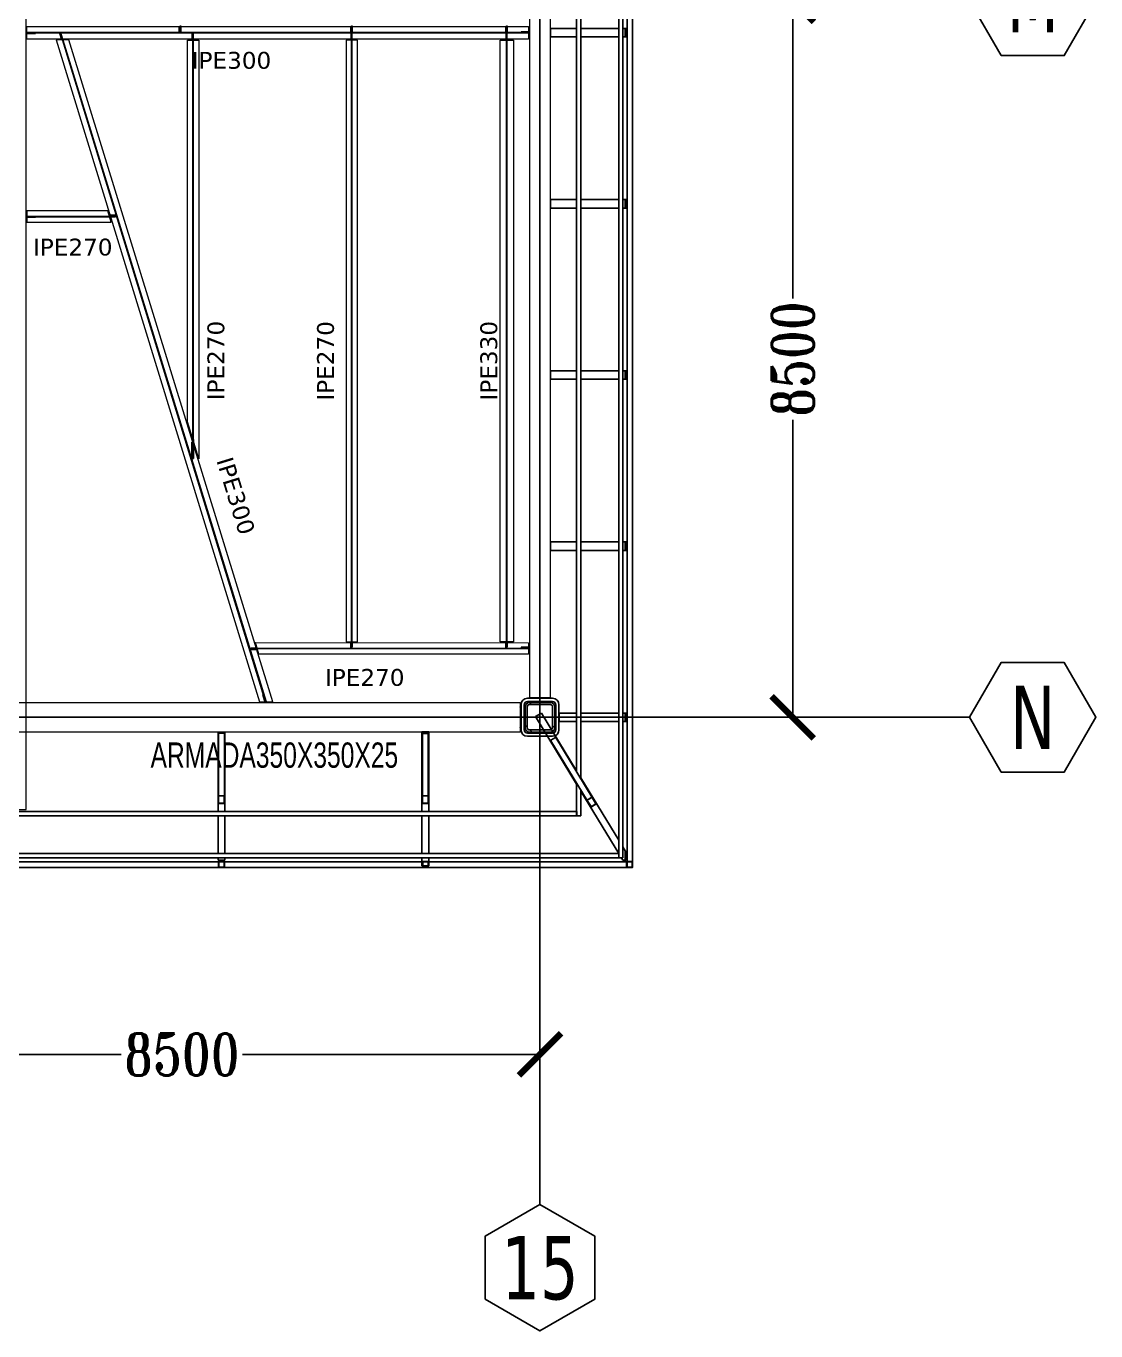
# Model space of a CAD drawing. Header units: millimetres. Extents: x -1682 to 79514, y -21906 to 33736.
# Drawn here: x 66817 to 79514, y -7280 to 8200 of the extents above; entities that cross this region are included whole.
import ezdxf
from ezdxf.enums import TextEntityAlignment as Align

# ---------------------------------------------------------------- set-up
doc = ezdxf.new("R2010")
doc.units = ezdxf.units.MM
doc.header["$LTSCALE"] = 0.9
for name, color, linetype, lineweight in [('0-3', 250, 'Continuous', 5), ('A_ALMA', 8, 'Continuous', 5), ('E_COLUMNAS-1', 254, 'Continuous', 25), ('E_COLUMNAS-2', 1, 'Continuous', 9), ('E_COLUMNAS-3', 1, 'Continuous', 35), ('E_COLUMNAS-4', 1, 'Continuous', 25), ('E_TEXTO', 3, 'Continuous', 9), ('E_VIGAS', 8, 'Continuous', 9), ('E_VIGAS-1', 5, 'Continuous', 25), ('E_VIGAS-2', 10, 'Continuous', 25), ('E_VIGAS-3', 5, 'Continuous', 25), ('HCB-VIGAS', 4, 'Continuous', 15), ('S-COLS-HDLN-1', 52, 'Continuous', 9), ('VIGAS_HCB', 4, 'Continuous', 15)]:
    doc.layers.add(name, color=color, linetype=linetype, lineweight=lineweight)
for name, color, linetype in [('COTAS', 8, 'Continuous'), ('HCB-EJES', 1, 'Continuous'), ('HCB-ROTULOS', 2, 'Continuous')]:
    doc.layers.add(name, color=color, linetype=linetype)
doc.styles.add('Arial Narrow', font='', dxfattribs={"width": 0.85, "height": 0.3})
doc.styles.add('ROMANT', font='romant.shx', dxfattribs={"width": 0.8})
doc.styles.add('VERDANA', font='verdana.ttf')
doc.styles.get('Arial Narrow').set_extended_font_data('Arial Narrow')
doc.dimstyles.new('1.125', dxfattribs={"dimscale": 0, "dimtxt": 500, "dimasz": 500, "dimexe": 4, "dimexo": 4, "dimgap": 15, "dimtad": 0, "dimdec": 0, "dimzin": 4, "dimdsep": 46, "dimtxsty": 'ROMANT', "dimblk": 'ARCHTICK', "dimcen": -10, "dimclrd": 256, "dimclrt": 3, "dimadec": 0, "dimazin": 0, "dimtfac": 1, "dimtdec": 0, "dimtix": 1, "dimtmove": 0, "dimatfit": 0, "dimldrblk": 'OBLIQUE', "dimfxl": 0.05, "dimtolj": 1, "dimtzin": 0, "dimarcsym": 0})

# ---------------------------------------------------------------- blocks, each defined once
blk = doc.blocks.new('EST_SFM_VIGA-METALICA-SECCION-C - EST_SFM_VIGA-METALICA-UPN100-1529792-PLANTA DE PISO 12 N_E_ _48_55m')
at = {"layer": 'E_VIGAS-2'}
for p, q in [((13.831, 0.032), (-13.129, 0.032)), ((14.268, 0.032), (13.965, 0.032)), ((14.269, 0.032), (14.269, -0.018)), ((-13.047, -0.018), (13.749, -0.018)), ((13.882, -0.018), (14.269, -0.018))]:
    blk.add_line(p, q, dxfattribs=at)
blk = doc.blocks.new('EST_SFM_VIGA-METALICA-SECCION-C - EST_SFM_VIGA-METALICA-UPN100-1530878-PLANTA DE PISO 12 N_E_ _48_55m')
at = {"layer": 'E_VIGAS-2'}
for p, q in [((14.54, 0.018), (-14.294, 0.018)), ((14.54, 0.018), (14.54, -0.032)), ((-14.243, -0.032), (14.54, -0.032))]:
    blk.add_line(p, q, dxfattribs=at)
blk = doc.blocks.new('EST_SFM_VIGA-METALICA-SECCION-C - EST_SFM_VIGA-METALICA-UPN160-1529890-PLANTA DE PISO 12 N_E_ _48_55m')
at = {"layer": 'E_VIGAS-1'}
for p, q in [((14.442, 0.018), (-14.49, 0.018)), ((14.506, 0.018), (14.5, 0.018)), ((14.506, 0.018), (14.506, 0.013)), ((-14.485, -0.047), (14.437, -0.047)), ((14.438, -0.047), (14.504, -0.047))]:
    blk.add_line(p, q, dxfattribs=at)
blk = doc.blocks.new('EST_SFM_VIGA-METALICA-SECCION-C - EST_SFM_VIGA-METALICA-UPN100-1527742-PLANTA DE PISO 12 N_E_ _48_55m')
at = {"layer": 'E_VIGAS-2'}
for p, q in [((34.044, 0.018), (-34.827, 0.018)), ((34.044, 0.018), (34.044, -0.032)), ((-34.827, -0.032), (34.044, -0.032))]:
    blk.add_line(p, q, dxfattribs=at)
blk = doc.blocks.new('EST_SFM_VIGA-METALICA-SECCION-C - EST_SFM_VIGA-METALICA-UPN100-1527772-PLANTA DE PISO 12 N_E_ _48_55m')
at = {"layer": 'E_VIGAS-2'}
for p, q in [((34.942, 0.032), (-34.929, 0.032)), ((34.942, 0.032), (34.942, -0.018)), ((-34.929, -0.018), (34.942, -0.018))]:
    blk.add_line(p, q, dxfattribs=at)
blk = doc.blocks.new('EST_SFM_VIGA-METALICA-SECCION-C - EST_SFM_VIGA-METALICA-UPN160-1579051-PLANTA DE PISO 12 N_E_ _48_55m')
at = {"layer": 'E_VIGAS-1'}
for p, q in [((30.107, 0.047), (-30.264, 0.047)), ((30.175, 0.047), (30.109, 0.047)), ((32.521, 0.047), (30.176, 0.047)), ((34.951, 0.047), (32.603, 0.047)), ((34.955, 0.047), (34.952, 0.047)), ((34.955, 0.047), (34.955, -0.016)), ((-30.269, -0.018), (30.113, -0.018)), ((30.171, -0.018), (32.533, -0.018)), ((32.591, -0.018), (34.955, -0.018))]:
    blk.add_line(p, q, dxfattribs=at)
blk = doc.blocks.new('EST_SCM_COLUMNA-METALICA-SECCION-CUADRADA - EST_SCM_COLUMNA-TUBULAR-CUADRADA_PTEØ_70x70 e_3mm-1587331-PLANTA DE PISO 12 N_E_ _48_55m')
at = {"layer": 'E_COLUMNAS-1'}
for p, q in [((-0.035, 0.029), (-0.035, -0.029)), ((-0.032, -0.029), (-0.032, 0.029)), ((0.029, 0.035), (-0.029, 0.035)), ((-0.029, 0.032), (0.029, 0.032)), ((0.032, 0.029), (0.032, -0.029)), ((0.035, -0.029), (0.035, 0.029)), ((0.029, -0.032), (-0.029, -0.032)), ((-0.029, -0.035), (0.029, -0.035))]:
    blk.add_line(p, q, dxfattribs=at)
for centre, radius, start, end in [((-0.029, 0.029), 0.006, 90, 180), ((-0.029, 0.029), 0.003, 90, 180), ((0.029, 0.029), 0.006, 360, 90), ((0.029, 0.029), 0.003, 0, 90), ((-0.029, -0.029), 0.006, 180, 270), ((-0.029, -0.029), 0.003, 180, 270), ((0.029, -0.029), 0.006, 270, 360), ((0.029, -0.029), 0.003, 270, 360), ((0.029, -0.029), 0.006, 280, 350), ((0.029, -0.029), 0.003, 300, 330)]:
    blk.add_arc(centre, radius, start, end, dxfattribs=at)
blk = doc.blocks.new('EST_SCM_COLUMNA-METALICA-SECCION-CUADRADA - EST_SCM_COLUMNA-TUBULAR-CUADRADA_PTEØ_70x70 e_3mm-V31-PLANTA DE PISO 12 N_E_ _48_55m')
at = {"layer": 'E_COLUMNAS-1'}
for p, q in [((-0.035, 0.029), (-0.035, -0.029)), ((-0.032, -0.029), (-0.032, 0.029)), ((0.029, 0.035), (-0.029, 0.035)), ((-0.029, 0.032), (0.029, 0.032)), ((0.032, 0.029), (0.032, -0.029)), ((0.035, -0.029), (0.035, 0.029)), ((0.029, -0.032), (-0.029, -0.032)), ((-0.029, -0.035), (0.029, -0.035))]:
    blk.add_line(p, q, dxfattribs=at)
for centre, radius, start, end in [((-0.029, 0.029), 0.006, 90, 180), ((-0.029, 0.029), 0.003, 90, 180), ((0.029, 0.029), 0.006, 360, 90), ((0.029, 0.029), 0.003, 0, 90), ((-0.029, -0.029), 0.006, 180, 270), ((-0.029, -0.029), 0.006, 190, 270), ((-0.029, -0.029), 0.003, 180, 270), ((-0.029, -0.029), 0.003, 210, 270), ((0.029, -0.029), 0.006, 270, 360), ((0.029, -0.029), 0.003, 270, 360), ((0.029, -0.029), 0.006, 270, 350), ((0.029, -0.029), 0.003, 270, 330)]:
    blk.add_arc(centre, radius, start, end, dxfattribs=at)
blk = doc.blocks.new('EST_SCM_COLUMNA-METALICA-SECCION-CUADRADA - EST_SCM_COLUMNA-TUBULAR-CUADRADA_PTEØ_70x70 e_3mm-V36-PLANTA DE PISO 12 N_E_ _48_55m')
at = {"layer": 'E_COLUMNAS-2'}
h = blk.add_hatch(dxfattribs=at)
h.set_pattern_fill('FP_5', color=256, style=0, pattern_type=2)
h.set_pattern_definition([(315, (-7.522, 138.917), (0.15909903, 0.15909903), [])])
h.paths.add_polyline_path([(-0.029, 0.035), (-0.033, 0.033), (-0.035, 0.029), (-0.031, 0.031)])
h.paths.add_polyline_path([(0.029, 0.035), (-0.029, 0.035), (-0.029, 0.032), (0.029, 0.032)])
h.paths.add_polyline_path([(0.029, 0.035), (0.031, 0.031), (0.035, 0.029), (0.033, 0.033)])
h.paths.add_polyline_path([(0.035, -0.029), (0.031, -0.031), (0.029, -0.035), (0.033, -0.033)])
h.paths.add_polyline_path([(0.032, 0.029), (0.032, -0.029), (0.035, -0.029), (0.035, 0.029)])
h.paths.add_polyline_path([(-0.035, -0.029), (-0.033, -0.033), (-0.029, -0.035), (-0.031, -0.031)])
h.paths.add_polyline_path([(-0.032, 0.029), (-0.035, 0.029), (-0.035, -0.029), (-0.032, -0.029), (-0.032, -0.016)])
h.paths.add_polyline_path([(-0.016, -0.032), (-0.029, -0.032), (-0.029, -0.035), (0.029, -0.035), (0.029, -0.032)])
at = {"layer": 'E_COLUMNAS-1'}
for p, q in [((-0.035, 0.029), (-0.035, -0.029)), ((-0.032, -0.029), (-0.032, 0.029)), ((0.029, 0.035), (-0.029, 0.035)), ((-0.029, 0.032), (0.029, 0.032)), ((0.032, 0.029), (0.032, -0.029)), ((0.035, -0.029), (0.035, 0.029)), ((0.029, -0.032), (-0.029, -0.032)), ((-0.029, -0.035), (0.029, -0.035))]:
    blk.add_line(p, q, dxfattribs=at)
for centre, radius, start, end in [((-0.029, 0.029), 0.006, 90, 180), ((-0.029, 0.029), 0.003, 90, 180), ((0.029, 0.029), 0.006, 360, 90), ((0.029, 0.029), 0.003, 0, 90), ((-0.029, -0.029), 0.006, 180, 270), ((-0.029, -0.029), 0.003, 180, 270), ((0.029, -0.029), 0.006, 270, 360), ((0.029, -0.029), 0.003, 270, 360)]:
    blk.add_arc(centre, radius, start, end, dxfattribs=at)
blk = doc.blocks.new('DCTIB_CNI_EST_MOD-1A-FAC_0001_rvt-2-PLANTA DE PISO 12 N_E_ _48_55m')
at = {"layer": 'E_COLUMNAS-1'}
for centre, radius, start, end in [((-9.971, 138.946), 0.006, 90, 170), ((-9.971, 138.946), 0.006, 90, 170), ((-9.971, 138.946), 0.003, 90, 150), ((-9.971, 138.946), 0.003, 90, 150), ((-9.913, 138.946), 0.006, 10, 90), ((-9.913, 138.946), 0.006, 10, 90), ((-9.913, 138.946), 0.003, 30, 90), ((-9.913, 138.946), 0.003, 30, 90), ((-5.128, 138.946), 0.006, 100, 170), ((-5.128, 138.946), 0.006, 100, 170), ((-5.128, 138.946), 0.003, 120, 150), ((-5.128, 138.946), 0.003, 120, 150)]:
    blk.add_arc(centre, radius, start, end, dxfattribs=at)
at = {"layer": 'E_VIGAS-1'}
for p, q in [((-6.038, 148.735), (-6.038, 148.835)), ((-6.038, 148.835), (-5.727, 148.835)), ((-5.677, 148.835), (-5.227, 148.835)), ((-5.177, 148.835), (-5.149, 148.835)), ((-5.149, 148.835), (-5.149, 148.735)), ((-5.149, 148.835), (-5.148, 148.835)), ((-5.149, 148.735), (-5.149, 148.835)), ((-5.129, 148.835), (-5.148, 148.835)), ((-5.148, 148.835), (-5.148, 148.798)), ((-5.148, 148.788), (-5.143, 148.788)), ((-5.143, 148.788), (-5.148, 148.788)), ((-5.148, 148.788), (-5.143, 148.788)), ((-5.143, 148.782), (-5.148, 148.782)), ((-5.143, 148.782), (-5.148, 148.782)), ((-5.148, 148.782), (-5.143, 148.782)), ((-5.148, 148.772), (-5.148, 148.735)), ((-5.143, 148.788), (-5.129, 148.788)), ((-5.129, 148.782), (-5.143, 148.782)), ((-6.038, 148.735), (-5.727, 148.735)), ((-5.677, 148.735), (-5.227, 148.735)), ((-5.177, 148.735), (-5.149, 148.735)), ((-5.148, 148.735), (-5.149, 148.735)), ((-5.148, 148.735), (-5.129, 148.735)), ((-6.037, 146.704), (-6.037, 146.804)), ((-5.727, 146.804), (-6.037, 146.804)), ((-5.227, 146.804), (-5.677, 146.804)), ((-5.149, 146.804), (-5.177, 146.804)), ((-5.149, 146.804), (-5.149, 146.704)), ((-5.149, 146.704), (-5.149, 146.804)), ((-5.149, 146.804), (-5.148, 146.804)), ((-5.148, 146.804), (-5.148, 146.767)), ((-5.129, 146.804), (-5.148, 146.804)), ((-5.148, 146.757), (-5.143, 146.757)), ((-5.143, 146.757), (-5.148, 146.757)), ((-5.148, 146.757), (-5.143, 146.757)), ((-5.143, 146.757), (-5.129, 146.757)), ((-5.727, 146.704), (-6.037, 146.704)), ((-5.227, 146.704), (-5.677, 146.704)), ((-5.149, 146.704), (-5.177, 146.704)), ((-5.148, 146.704), (-5.149, 146.704)), ((-5.143, 146.752), (-5.148, 146.752)), ((-5.143, 146.752), (-5.148, 146.752)), ((-5.148, 146.752), (-5.143, 146.752)), ((-5.148, 146.742), (-5.148, 146.704)), ((-5.148, 146.704), (-5.129, 146.704)), ((-5.129, 146.752), (-5.143, 146.752)), ((-6.038, 144.674), (-6.038, 144.774)), ((-6.038, 144.774), (-5.727, 144.774)), ((-5.677, 144.774), (-5.227, 144.774)), ((-5.177, 144.774), (-5.149, 144.774)), ((-5.149, 144.774), (-5.149, 144.674)), ((-5.149, 144.774), (-5.148, 144.774)), ((-5.149, 144.674), (-5.149, 144.774)), ((-5.129, 144.774), (-5.148, 144.774)), ((-5.148, 144.774), (-5.148, 144.736)), ((-6.038, 144.674), (-5.727, 144.674)), ((-5.677, 144.674), (-5.227, 144.674)), ((-5.177, 144.674), (-5.149, 144.674)), ((-5.148, 144.674), (-5.149, 144.674)), ((-5.148, 144.726), (-5.143, 144.726)), ((-5.143, 144.726), (-5.148, 144.726)), ((-5.148, 144.726), (-5.143, 144.726)), ((-5.143, 144.721), (-5.148, 144.721)), ((-5.143, 144.721), (-5.148, 144.721)), ((-5.148, 144.721), (-5.143, 144.721)), ((-5.148, 144.711), (-5.148, 144.674)), ((-5.148, 144.674), (-5.129, 144.674)), ((-5.143, 144.726), (-5.129, 144.726)), ((-5.129, 144.721), (-5.143, 144.721)), ((-6.037, 142.643), (-6.037, 142.743)), ((-5.727, 142.743), (-6.037, 142.743)), ((-5.227, 142.743), (-5.677, 142.743)), ((-5.149, 142.743), (-5.177, 142.743)), ((-5.149, 142.743), (-5.149, 142.643)), ((-5.149, 142.643), (-5.149, 142.743)), ((-5.149, 142.743), (-5.148, 142.743)), ((-5.148, 142.743), (-5.148, 142.706)), ((-5.129, 142.743), (-5.148, 142.743)), ((-5.727, 142.643), (-6.037, 142.643)), ((-5.227, 142.643), (-5.677, 142.643)), ((-5.149, 142.643), (-5.177, 142.643)), ((-5.148, 142.643), (-5.149, 142.643)), ((-5.148, 142.696), (-5.143, 142.696)), ((-5.143, 142.696), (-5.148, 142.696)), ((-5.148, 142.696), (-5.143, 142.696)), ((-5.143, 142.69), (-5.148, 142.69)), ((-5.143, 142.69), (-5.148, 142.69)), ((-5.148, 142.69), (-5.143, 142.69)), ((-5.148, 142.68), (-5.148, 142.643)), ((-5.148, 142.643), (-5.129, 142.643)), ((-5.143, 142.696), (-5.129, 142.696)), ((-5.129, 142.69), (-5.143, 142.69)), ((-6.215, 140.67), (-6.145, 140.712)), ((-6.215, 140.67), (-5.727, 139.869)), ((-6.145, 140.712), (-5.727, 140.027)), ((-5.934, 140.612), (-5.934, 140.712)), ((-5.934, 140.712), (-5.727, 140.712)), ((-5.934, 140.612), (-5.727, 140.612)), ((-5.677, 140.712), (-5.227, 140.712)), ((-5.677, 140.612), (-5.227, 140.612)), ((-5.177, 140.712), (-5.149, 140.712)), ((-5.177, 140.612), (-5.149, 140.612)), ((-5.149, 140.712), (-5.149, 140.612)), ((-5.149, 140.712), (-5.148, 140.712)), ((-5.149, 140.612), (-5.149, 140.712)), ((-5.148, 140.612), (-5.149, 140.612)), ((-5.129, 140.712), (-5.148, 140.712)), ((-5.148, 140.712), (-5.148, 140.675)), ((-5.148, 140.665), (-5.143, 140.665)), ((-5.143, 140.665), (-5.148, 140.665)), ((-5.148, 140.665), (-5.143, 140.665)), ((-5.143, 140.66), (-5.148, 140.66)), ((-5.143, 140.66), (-5.148, 140.66)), ((-5.148, 140.66), (-5.143, 140.66)), ((-5.148, 140.65), (-5.148, 140.612)), ((-5.148, 140.612), (-5.129, 140.612)), ((-5.143, 140.665), (-5.129, 140.665)), ((-5.129, 140.66), (-5.143, 140.66)), ((-9.983, 140.487), (-9.901, 140.487)), ((-9.983, 140.487), (-9.983, 139.545)), ((-9.977, 140.468), (-9.977, 139.727)), ((-9.91, 140.472), (-9.974, 140.472)), ((-9.907, 139.727), (-9.907, 140.468)), ((-9.901, 140.487), (-9.901, 139.545)), ((-7.563, 140.488), (-7.535, 140.488)), ((-7.563, 140.487), (-7.481, 140.487)), ((-7.563, 139.545), (-7.563, 140.487)), ((-7.557, 140.464), (-7.557, 139.727)), ((-7.49, 140.468), (-7.554, 140.468)), ((-7.525, 140.488), (-7.525, 140.487)), ((-7.519, 140.488), (-7.525, 140.488)), ((-7.52, 140.487), (-7.52, 140.488)), ((-7.509, 140.488), (-7.481, 140.488)), ((-7.487, 139.727), (-7.487, 140.464)), ((-7.481, 139.545), (-7.481, 140.487)), ((-5.979, 140.423), (-6.033, 140.389)), ((-5.542, 139.711), (-5.974, 140.421)), ((-6.034, 140.384), (-5.602, 139.675)), ((-5.677, 139.944), (-5.227, 139.206)), ((-9.977, 139.727), (-9.977, 139.645)), ((-9.976, 139.731), (-9.976, 139.727)), ((-9.976, 139.645), (-9.976, 139.727)), ((-9.976, 139.652), (-9.976, 139.645)), ((-9.91, 139.731), (-9.974, 139.731)), ((-9.974, 139.729), (-9.91, 139.729)), ((-9.91, 139.643), (-9.974, 139.643)), ((-9.974, 139.641), (-9.91, 139.641)), ((-9.909, 139.727), (-9.909, 139.731)), ((-9.909, 139.727), (-9.909, 139.645)), ((-9.909, 139.645), (-9.909, 139.652)), ((-9.907, 139.645), (-9.907, 139.727)), ((-7.557, 139.727), (-7.557, 139.645)), ((-7.556, 139.731), (-7.556, 139.727)), ((-7.556, 139.645), (-7.556, 139.727)), ((-7.556, 139.652), (-7.556, 139.645)), ((-7.49, 139.731), (-7.554, 139.731)), ((-7.554, 139.729), (-7.49, 139.729)), ((-7.49, 139.643), (-7.554, 139.643)), ((-7.554, 139.641), (-7.49, 139.641)), ((-7.489, 139.727), (-7.489, 139.731)), ((-7.489, 139.727), (-7.489, 139.645)), ((-7.489, 139.645), (-7.489, 139.652)), ((-7.487, 139.645), (-7.487, 139.727)), ((-5.677, 139.787), (-5.227, 139.048)), ((-5.602, 139.679), (-5.6, 139.676)), ((-5.602, 139.675), (-5.556, 139.601)), ((-5.547, 139.713), (-5.601, 139.68)), ((-5.6, 139.678), (-5.545, 139.712)), ((-5.555, 139.602), (-5.6, 139.676)), ((-5.498, 139.634), (-5.553, 139.601)), ((-5.543, 139.711), (-5.545, 139.714)), ((-5.543, 139.711), (-5.498, 139.637)), ((-5.497, 139.637), (-5.542, 139.711)), ((-5.498, 139.637), (-5.502, 139.644)), ((-9.983, 139.495), (-9.983, 139.045)), ((-9.901, 139.495), (-9.901, 139.045)), ((-7.563, 139.045), (-7.563, 139.495)), ((-7.481, 139.045), (-7.481, 139.495)), ((-5.56, 139.609), (-5.555, 139.602)), ((-5.552, 139.599), (-5.497, 139.632)), ((-5.177, 139.124), (-5.149, 139.078)), ((-5.149, 138.967), (-5.149, 139.078)), ((-5.148, 139.076), (-5.148, 139.023)), ((-5.129, 139.033), (-5.148, 139.065)), ((-9.983, 138.995), (-9.983, 138.967)), ((-9.901, 138.967), (-9.983, 138.967)), ((-9.983, 138.967), (-9.901, 138.967)), ((-9.983, 138.966), (-9.983, 138.967)), ((-9.955, 138.966), (-9.983, 138.966)), ((-9.945, 138.961), (-9.945, 138.966)), ((-9.945, 138.952), (-9.945, 138.961)), ((-9.945, 138.947), (-9.945, 138.949)), ((-9.94, 138.966), (-9.94, 138.961)), ((-9.94, 138.961), (-9.94, 138.952)), ((-9.94, 138.949), (-9.94, 138.947)), ((-9.901, 138.966), (-9.929, 138.966)), ((-9.901, 138.995), (-9.901, 138.967)), ((-9.901, 138.967), (-9.901, 138.966)), ((-7.563, 138.9), (-7.563, 138.995)), ((-7.557, 138.9), (-7.563, 138.9)), ((-7.49, 138.9), (-7.554, 138.9)), ((-7.481, 138.9), (-7.487, 138.9)), ((-7.481, 138.9), (-7.481, 138.995)), ((-5.194, 138.995), (-5.177, 138.967)), ((-5.149, 138.967), (-5.177, 138.967)), ((-5.177, 138.967), (-5.149, 138.967)), ((-5.148, 138.966), (-5.177, 138.966)), ((-5.17, 138.966), (-5.158, 138.947)), ((-5.153, 138.95), (-5.153, 138.952)), ((-5.152, 138.955), (-5.151, 138.957)), ((-5.15, 138.959), (-5.149, 138.961)), ((-5.148, 138.972), (-5.148, 138.966)), ((-5.148, 138.966), (-5.148, 138.972)), ((-5.146, 138.999), (-5.143, 138.994)), ((-5.143, 138.984), (-5.146, 138.99))]:
    blk.add_line(p, q, dxfattribs=at)
at = {"layer": 'E_VIGAS-1', "flags": 128}
for points in [[(-9.974, 140.472), (-9.975, 140.471), (-9.975, 140.471), (-9.976, 140.471), (-9.976, 140.47), (-9.977, 140.469), (-9.977, 140.469), (-9.977, 140.468)], [(-9.907, 140.468), (-9.907, 140.469), (-9.907, 140.469), (-9.908, 140.47), (-9.908, 140.471), (-9.909, 140.471), (-9.909, 140.471), (-9.91, 140.472)], [(-7.554, 140.468), (-7.555, 140.467), (-7.555, 140.467), (-7.556, 140.467), (-7.556, 140.466), (-7.557, 140.465), (-7.557, 140.465), (-7.557, 140.464)], [(-7.487, 140.464), (-7.487, 140.465), (-7.487, 140.465), (-7.488, 140.466), (-7.488, 140.467), (-7.489, 140.467), (-7.489, 140.467), (-7.49, 140.468)], [(-5.979, 140.423), (-5.978, 140.423), (-5.977, 140.423), (-5.977, 140.423), (-5.976, 140.423), (-5.975, 140.422), (-5.974, 140.422), (-5.974, 140.421)], [(-6.034, 140.384), (-6.034, 140.385), (-6.034, 140.386), (-6.034, 140.387), (-6.034, 140.388), (-6.034, 140.388), (-6.034, 140.389), (-6.033, 140.389)], [(-9.974, 139.731), (-9.975, 139.731), (-9.975, 139.731), (-9.976, 139.73), (-9.976, 139.73), (-9.977, 139.729), (-9.977, 139.728), (-9.977, 139.727)], [(-9.977, 139.645), (-9.977, 139.644), (-9.977, 139.643), (-9.976, 139.642), (-9.976, 139.641), (-9.975, 139.641), (-9.975, 139.641), (-9.974, 139.641)], [(-9.976, 139.727), (-9.976, 139.728), (-9.975, 139.728), (-9.975, 139.728), (-9.975, 139.729), (-9.975, 139.729), (-9.974, 139.729), (-9.974, 139.729)], [(-9.974, 139.643), (-9.974, 139.643), (-9.975, 139.643), (-9.975, 139.643), (-9.975, 139.643), (-9.975, 139.644), (-9.976, 139.644), (-9.976, 139.645)], [(-9.907, 139.727), (-9.907, 139.728), (-9.907, 139.729), (-9.908, 139.73), (-9.908, 139.73), (-9.909, 139.731), (-9.909, 139.731), (-9.91, 139.731)], [(-9.91, 139.729), (-9.91, 139.729), (-9.909, 139.729), (-9.909, 139.729), (-9.909, 139.728), (-9.909, 139.728), (-9.909, 139.728), (-9.909, 139.727)], [(-9.91, 139.641), (-9.909, 139.641), (-9.909, 139.641), (-9.908, 139.641), (-9.908, 139.642), (-9.907, 139.643), (-9.907, 139.644), (-9.907, 139.645)], [(-9.909, 139.645), (-9.909, 139.644), (-9.909, 139.644), (-9.909, 139.643), (-9.909, 139.643), (-9.909, 139.643), (-9.91, 139.643), (-9.91, 139.643)], [(-7.554, 139.731), (-7.555, 139.731), (-7.555, 139.731), (-7.556, 139.73), (-7.556, 139.73), (-7.557, 139.729), (-7.557, 139.728), (-7.557, 139.727)], [(-7.557, 139.645), (-7.557, 139.644), (-7.557, 139.643), (-7.556, 139.642), (-7.556, 139.641), (-7.555, 139.641), (-7.555, 139.641), (-7.554, 139.641)], [(-7.556, 139.727), (-7.556, 139.728), (-7.555, 139.728), (-7.555, 139.728), (-7.555, 139.729), (-7.555, 139.729), (-7.554, 139.729), (-7.554, 139.729)], [(-7.554, 139.643), (-7.554, 139.643), (-7.555, 139.643), (-7.555, 139.643), (-7.555, 139.643), (-7.555, 139.644), (-7.556, 139.644), (-7.556, 139.645)], [(-7.487, 139.727), (-7.487, 139.728), (-7.487, 139.729), (-7.488, 139.73), (-7.488, 139.73), (-7.489, 139.731), (-7.489, 139.731), (-7.49, 139.731)], [(-7.49, 139.729), (-7.49, 139.729), (-7.489, 139.729), (-7.489, 139.729), (-7.489, 139.728), (-7.489, 139.728), (-7.489, 139.728), (-7.489, 139.727)], [(-7.49, 139.641), (-7.489, 139.641), (-7.489, 139.641), (-7.488, 139.641), (-7.488, 139.642), (-7.487, 139.643), (-7.487, 139.644), (-7.487, 139.645)], [(-7.489, 139.645), (-7.489, 139.644), (-7.489, 139.644), (-7.489, 139.643), (-7.489, 139.643), (-7.489, 139.643), (-7.49, 139.643), (-7.49, 139.643)], [(-5.601, 139.68), (-5.602, 139.68), (-5.602, 139.679), (-5.602, 139.678), (-5.602, 139.678), (-5.602, 139.677), (-5.602, 139.676), (-5.602, 139.675)], [(-5.6, 139.676), (-5.601, 139.676), (-5.601, 139.677), (-5.601, 139.677), (-5.601, 139.678), (-5.601, 139.678), (-5.6, 139.678), (-5.6, 139.678)], [(-5.542, 139.711), (-5.542, 139.712), (-5.543, 139.713), (-5.544, 139.713), (-5.544, 139.714), (-5.545, 139.714), (-5.546, 139.714), (-5.547, 139.713)], [(-5.545, 139.712), (-5.545, 139.712), (-5.545, 139.712), (-5.544, 139.712), (-5.544, 139.712), (-5.544, 139.711), (-5.543, 139.711), (-5.543, 139.711)], [(-5.498, 139.637), (-5.498, 139.636), (-5.498, 139.636), (-5.498, 139.635), (-5.498, 139.635), (-5.498, 139.635), (-5.498, 139.634), (-5.498, 139.634)], [(-5.497, 139.632), (-5.497, 139.633), (-5.496, 139.633), (-5.496, 139.634), (-5.496, 139.635), (-5.496, 139.636), (-5.496, 139.636), (-5.497, 139.637)], [(-5.556, 139.601), (-5.556, 139.6), (-5.555, 139.6), (-5.555, 139.599), (-5.554, 139.599), (-5.553, 139.599), (-5.552, 139.599), (-5.552, 139.599)], [(-5.553, 139.601), (-5.553, 139.601), (-5.553, 139.601), (-5.554, 139.601), (-5.554, 139.601), (-5.554, 139.601), (-5.555, 139.601), (-5.555, 139.601), (-5.555, 139.602)], [(-5.149, 139.078), (-5.149, 139.077), (-5.148, 139.076)], [(-5.177, 138.966), (-5.177, 138.967), (-5.177, 138.967)], [(-5.154, 138.947), (-5.153, 138.951), (-5.152, 138.956), (-5.149, 138.96), (-5.146, 138.964), (-5.142, 138.968), (-5.138, 138.97), (-5.135, 138.971)], [(-5.143, 138.994), (-5.138, 138.987), (-5.133, 138.978), (-5.129, 138.971)], [(-5.129, 138.961), (-5.133, 138.968), (-5.138, 138.977), (-5.143, 138.984)]]:
    blk.add_lwpolyline(points, dxfattribs=at)
at = {"layer": 'E_VIGAS-1'}
for centre, start_param, end_param in [((-7.535, 140.488), 0, 1.570796), ((-7.535, 140.487), 4.974188, 5.497787), ((-7.535, 140.487), 5.759587, 6.283185), ((-7.509, 140.488), 1.570796, 3.141593), ((-7.509, 140.487), 3.141593, 3.665191), ((-7.509, 140.487), 3.926991, 4.45059)]:
    blk.add_ellipse(centre, major_axis=(0.0107, 0), ratio=0.003149, start_param=start_param, end_param=end_param, dxfattribs=at)
for points, knots in [([(-5.148, 148.798), (-5.148, 148.797), (-5.148, 148.795), (-5.147, 148.793), (-5.147, 148.791), (-5.146, 148.789), (-5.145, 148.788), (-5.143, 148.788), (-5.143, 148.788)], [0, 0, 0, 0, 0.142857, 0.285714, 0.428571, 0.571429, 0.785714, 1, 1, 1, 1]), ([(-5.143, 148.782), (-5.143, 148.782), (-5.144, 148.782), (-5.145, 148.781), (-5.146, 148.78), (-5.147, 148.779), (-5.147, 148.778), (-5.147, 148.777), (-5.148, 148.775), (-5.148, 148.774), (-5.148, 148.772)], [0, 0, 0, 0, 0.142857, 0.285714, 0.428571, 0.571429, 0.678571, 0.732143, 0.785714, 1, 1, 1, 1]), ([(-5.148, 146.767), (-5.148, 146.766), (-5.148, 146.765), (-5.147, 146.762), (-5.147, 146.76), (-5.146, 146.759), (-5.145, 146.757), (-5.143, 146.757), (-5.143, 146.757)], [0, 0, 0, 0, 0.142857, 0.285714, 0.428571, 0.571429, 0.785714, 1, 1, 1, 1]), ([(-5.143, 146.752), (-5.143, 146.752), (-5.144, 146.751), (-5.145, 146.751), (-5.146, 146.75), (-5.147, 146.748), (-5.147, 146.747), (-5.147, 146.746), (-5.148, 146.744), (-5.148, 146.743), (-5.148, 146.742)], [0, 0, 0, 0, 0.142857, 0.285714, 0.428571, 0.571429, 0.678571, 0.732143, 0.785714, 1, 1, 1, 1]), ([(-5.148, 144.736), (-5.148, 144.735), (-5.148, 144.734), (-5.147, 144.732), (-5.147, 144.73), (-5.146, 144.728), (-5.145, 144.727), (-5.143, 144.726), (-5.143, 144.726)], [0, 0, 0, 0, 0.142857, 0.285714, 0.428571, 0.571429, 0.785714, 1, 1, 1, 1]), ([(-5.143, 144.721), (-5.143, 144.721), (-5.144, 144.721), (-5.145, 144.72), (-5.146, 144.719), (-5.147, 144.718), (-5.147, 144.716), (-5.147, 144.715), (-5.148, 144.714), (-5.148, 144.712), (-5.148, 144.711)], [0, 0, 0, 0, 0.142857, 0.285714, 0.428571, 0.571429, 0.678571, 0.732143, 0.785714, 1, 1, 1, 1]), ([(-5.148, 142.706), (-5.148, 142.705), (-5.148, 142.703), (-5.147, 142.701), (-5.147, 142.699), (-5.146, 142.697), (-5.145, 142.696), (-5.143, 142.696), (-5.143, 142.696)], [0, 0, 0, 0, 0.142857, 0.285714, 0.428571, 0.571429, 0.785714, 1, 1, 1, 1]), ([(-5.143, 142.69), (-5.143, 142.69), (-5.144, 142.69), (-5.145, 142.69), (-5.146, 142.688), (-5.147, 142.687), (-5.147, 142.686), (-5.147, 142.685), (-5.148, 142.683), (-5.148, 142.682), (-5.148, 142.68)], [0, 0, 0, 0, 0.142857, 0.285714, 0.428571, 0.571429, 0.678571, 0.732143, 0.785714, 1, 1, 1, 1]), ([(-5.148, 140.675), (-5.148, 140.674), (-5.148, 140.673), (-5.147, 140.67), (-5.147, 140.669), (-5.146, 140.667), (-5.145, 140.665), (-5.143, 140.665), (-5.143, 140.665)], [0, 0, 0, 0, 0.142857, 0.285714, 0.428571, 0.571429, 0.785714, 1, 1, 1, 1]), ([(-5.143, 140.66), (-5.143, 140.66), (-5.144, 140.66), (-5.145, 140.659), (-5.146, 140.658), (-5.147, 140.656), (-5.147, 140.655), (-5.147, 140.654), (-5.148, 140.652), (-5.148, 140.651), (-5.148, 140.65)], [0, 0, 0, 0, 0.142857, 0.285714, 0.428571, 0.571429, 0.678571, 0.732143, 0.785714, 1, 1, 1, 1]), ([(-5.148, 139.023), (-5.148, 139.021), (-5.148, 139.018), (-5.148, 139.014), (-5.147, 139.009), (-5.147, 139.004), (-5.145, 138.998), (-5.143, 138.995), (-5.143, 138.994)], [0, 0, 0, 0, 0.142857, 0.285714, 0.428571, 0.571429, 0.857143, 1, 1, 1, 1]), ([(-9.945, 138.961), (-9.945, 138.962), (-9.945, 138.963), (-9.947, 138.965), (-9.948, 138.965), (-9.95, 138.966), (-9.951, 138.966), (-9.952, 138.966), (-9.954, 138.966), (-9.955, 138.966)], [0, 0, 0, 0, 0.285714, 0.428571, 0.571429, 0.678571, 0.732143, 0.785714, 1, 1, 1, 1]), ([(-9.955, 138.966), (-9.954, 138.966), (-9.953, 138.966), (-9.95, 138.966), (-9.948, 138.965), (-9.946, 138.964), (-9.945, 138.963), (-9.945, 138.962), (-9.945, 138.961)], [0, 0, 0, 0, 0.142857, 0.285714, 0.428571, 0.571429, 0.785714, 1, 1, 1, 1]), ([(-9.94, 138.961), (-9.94, 138.962), (-9.939, 138.963), (-9.938, 138.965), (-9.936, 138.965), (-9.935, 138.966), (-9.934, 138.966), (-9.932, 138.966), (-9.93, 138.966), (-9.929, 138.966)], [0, 0, 0, 0, 0.285714, 0.428571, 0.571429, 0.678571, 0.732143, 0.785714, 1, 1, 1, 1]), ([(-9.929, 138.966), (-9.93, 138.966), (-9.931, 138.966), (-9.934, 138.966), (-9.936, 138.965), (-9.938, 138.964), (-9.939, 138.963), (-9.94, 138.962), (-9.94, 138.961)], [0, 0, 0, 0, 0.142857, 0.285714, 0.428571, 0.571429, 0.785714, 1, 1, 1, 1]), ([(-5.143, 138.984), (-5.143, 138.985), (-5.144, 138.986), (-5.144, 138.986), (-5.145, 138.987), (-5.145, 138.987), (-5.145, 138.987), (-5.146, 138.987), (-5.146, 138.987), (-5.146, 138.987), (-5.146, 138.986), (-5.147, 138.986), (-5.147, 138.985), (-5.147, 138.985), (-5.147, 138.985), (-5.147, 138.985), (-5.147, 138.985), (-5.147, 138.984), (-5.147, 138.984), (-5.147, 138.983), (-5.147, 138.982), (-5.147, 138.982), (-5.147, 138.982), (-5.147, 138.982), (-5.148, 138.982), (-5.148, 138.981), (-5.148, 138.98), (-5.148, 138.98), (-5.148, 138.979), (-5.148, 138.978), (-5.148, 138.977), (-5.148, 138.975), (-5.148, 138.973), (-5.148, 138.972)], [0, 0, 0, 0, 0.071429, 0.142857, 0.160714, 0.178571, 0.214286, 0.25, 0.285714, 0.321429, 0.357143, 0.392857, 0.410714, 0.419643, 0.428571, 0.4375, 0.446429, 0.464286, 0.5, 0.535714, 0.553571, 0.5625, 0.571429, 0.580357, 0.589286, 0.607143, 0.642857, 0.678571, 0.714286, 0.75, 0.785714, 0.857143, 1, 1, 1, 1]), ([(-5.148, 138.972), (-5.148, 138.973), (-5.148, 138.975), (-5.148, 138.977), (-5.148, 138.978), (-5.148, 138.979), (-5.148, 138.98), (-5.148, 138.98), (-5.148, 138.981), (-5.148, 138.982), (-5.147, 138.982), (-5.147, 138.982), (-5.147, 138.982)], [0, 0, 0, 0, 0.1428571, 0.2142857, 0.25, 0.2857143, 0.3214286, 0.3571429, 0.3928571, 0.4107143, 0.4196429, 0.4285714, 0.4285714, 0.4285714, 0.4285714]), ([(-5.146, 138.987), (-5.146, 138.987), (-5.146, 138.987), (-5.145, 138.987), (-5.145, 138.987), (-5.145, 138.987), (-5.144, 138.986), (-5.144, 138.986), (-5.143, 138.985), (-5.143, 138.984)], [0.7142857, 0.7142857, 0.7142857, 0.7142857, 0.75, 0.7857143, 0.8214286, 0.8392857, 0.8571429, 0.9285714, 1, 1, 1, 1])]:
    blk.add_open_spline(points, degree=3, knots=knots, dxfattribs=at)
for points in [[(-5.147, 139.009), (-5.147, 139.012), (-5.148, 139.016), (-5.148, 139.021), (-5.148, 139.023)], [(-5.149, 138.967), (-5.149, 138.967), (-5.149, 138.967), (-5.148, 138.966), (-5.148, 138.966)], [(-5.143, 138.994), (-5.144, 138.996), (-5.145, 138.999), (-5.146, 139.001)]]:
    blk.add_open_spline(points, degree=3, dxfattribs=at)
at = {"layer": 'E_COLUMNAS-1', "rotation": 180}
for name, p in [('EST_SCM_COLUMNA-METALICA-SECCION-CUADRADA - EST_SCM_COLUMNA-TUBULAR-CUADRADA_PTEØ_70x70 e_3mm-V31-PLANTA DE PISO 12 N_E_ _48_55m', (-9.942, 138.917)), ('EST_SCM_COLUMNA-METALICA-SECCION-CUADRADA - EST_SCM_COLUMNA-TUBULAR-CUADRADA_PTEØ_70x70 e_3mm-V36-PLANTA DE PISO 12 N_E_ _48_55m', (-7.522, 138.917)), ('EST_SCM_COLUMNA-METALICA-SECCION-CUADRADA - EST_SCM_COLUMNA-TUBULAR-CUADRADA_PTEØ_70x70 e_3mm-1587331-PLANTA DE PISO 12 N_E_ _48_55m', (-5.099, 138.917))]:
    blk.add_blockref(name, p, dxfattribs=at)
at = {"layer": 'E_VIGAS-1'}
for name, p, rotation in [('EST_SFM_VIGA-METALICA-SECCION-C - EST_SFM_VIGA-METALICA-UPN100-1530878-PLANTA DE PISO 12 N_E_ _48_55m', (-5.195, 153.535), 270), ('EST_SFM_VIGA-METALICA-SECCION-C - EST_SFM_VIGA-METALICA-UPN160-1529890-PLANTA DE PISO 12 N_E_ _48_55m', (-5.082, 153.388), 269.9999999999999), ('EST_SFM_VIGA-METALICA-SECCION-C - EST_SFM_VIGA-METALICA-UPN100-1529792-PLANTA DE PISO 12 N_E_ _48_55m', (-5.709, 153.763), 270.0000000000001)]:
    blk.add_blockref(name, p, dxfattribs=dict(at, rotation=rotation))
for name, p in [('EST_SFM_VIGA-METALICA-SECCION-C - EST_SFM_VIGA-METALICA-UPN100-1527742-PLANTA DE PISO 12 N_E_ _48_55m', (-39.77, 139.527)), ('EST_SFM_VIGA-METALICA-SECCION-C - EST_SFM_VIGA-METALICA-UPN100-1527772-PLANTA DE PISO 12 N_E_ _48_55m', (-40.169, 139.013)), ('EST_SFM_VIGA-METALICA-SECCION-C - EST_SFM_VIGA-METALICA-UPN160-1579051-PLANTA DE PISO 12 N_E_ _48_55m', (-40.084, 138.9))]:
    blk.add_blockref(name, p, dxfattribs=at)
blk = doc.blocks.new('EST_SCM_COLUMNA-METALICA-SECCION-CUADRADA - EST_SCM_COLUMNA-TUBULAR-CUADRADA_ARMADA_350X350X25-2301499-PLANTA DE PISO 12 N_E_ _48_55m')
at = {"layer": 'S-COLS-HDLN-1'}
h = blk.add_hatch(dxfattribs=at)
h.set_pattern_fill('FP_7', color=256, style=0, pattern_type=2)
h.set_pattern_definition([(135, (6.162, -140.662), (-0.15909903, -0.15909903), [])])
h.paths.add_polyline_path([(-0.125, -0.175), (0.125, -0.175), (0.144, -0.171), (0.16, -0.16), (0.171, -0.144), (0.175, -0.125), (0.175, 0.125), (0.171, 0.144), (0.16, 0.16), (0.144, 0.171), (0.125, 0.175), (-0.125, 0.175), (-0.144, 0.171), (-0.16, 0.16), (-0.171, 0.144), (-0.175, 0.125), (-0.175, -0.125), (-0.171, -0.144), (-0.16, -0.16), (-0.144, -0.171)])
h.paths.add_polyline_path([(0.09, -0.15), (-0.125, -0.15), (-0.138, -0.147), (-0.147, -0.138), (-0.15, -0.125), (-0.15, 0.125), (-0.147, 0.137), (-0.138, 0.147), (-0.125, 0.15), (0.125, 0.15), (0.137, 0.147), (0.147, 0.137), (0.15, 0.125), (0.15, -0.125), (0.147, -0.138), (0.137, -0.147), (0.125, -0.15)])
at = {"layer": 'E_COLUMNAS-4'}
for p, q in [((0.125, 0.175), (-0.125, 0.175)), ((-0.175, 0.125), (-0.175, -0.125)), ((-0.15, -0.125), (-0.15, 0.125)), ((-0.125, 0.15), (0.125, 0.15)), ((0.15, 0.125), (0.15, -0.125)), ((0.175, -0.125), (0.175, 0.125)), ((0.125, -0.15), (-0.125, -0.15)), ((-0.125, -0.175), (0.125, -0.175))]:
    blk.add_line(p, q, dxfattribs=at)
for centre, radius, start, end in [((-0.125, 0.125), 0.05, 90, 180), ((0.125, 0.125), 0.05, 360, 90), ((-0.125, 0.125), 0.025, 90, 180), ((0.125, 0.125), 0.025, 0, 90), ((-0.125, -0.125), 0.05, 180, 270), ((-0.125, -0.125), 0.025, 180, 270), ((0.125, -0.125), 0.025, 270, 0), ((0.125, -0.125), 0.05, 270, 360)]:
    blk.add_arc(centre, radius, start, end, dxfattribs=at)
blk = doc.blocks.new('_ArchTick')
at = {"color": 0, "linetype": 'ByBlock', "const_width": 0.15}
blk.add_lwpolyline([(-0.5, -0.5), (0.5, 0.5)], dxfattribs=at)
blk = doc.blocks.new('*D475')
at = {"layer": 'COTAS', "color": 0, "lineweight": -2, "transparency": 16777216}
for p, q in [((78010, 8500), (75912, 8500)), ((78010, 0), (75912, 0))]:
    blk.add_line(p, q, dxfattribs=at)
at = {"layer": 'COTAS', "lineweight": -2, "transparency": 16777216}
for p, q in [((75916, 8500), (75916, 4970)), ((75916, 0), (75916, 3530))]:
    blk.add_line(p, q, dxfattribs=at)
at = {"layer": 'Defpoints', "color": 0, "transparency": 16777216}
for p in [(75916, 8500), (78014, 8500), (78014, 0)]:
    blk.add_point(p, dxfattribs=at)
at = {"layer": 'COTAS', "lineweight": -2, "transparency": 16777216, "xscale": 500, "yscale": 500, "zscale": 500}
for p, rotation in [((75916, 8500), 90), ((75916, 0), 270)]:
    blk.add_blockref('_ArchTick', p, dxfattribs=dict(at, rotation=rotation))
at = {"layer": 'COTAS', "color": 3, "transparency": 16777216, "insert": (75916, 4250), "char_height": 500, "attachment_point": 5, "rotation": 90, "style": 'ROMANT'}
blk.add_mtext('\\A1;8500', dxfattribs=at)
blk = doc.blocks.new('_Oblique')
at = {"color": 0, "linetype": 'ByBlock', "lineweight": -2}
blk.add_line((-0.5, -0.5), (0.5, 0.5), dxfattribs=at)
blk = doc.blocks.new('*D479')
at = {"layer": 'COTAS', "color": 0, "lineweight": -2, "transparency": 16777216}
for p, q in [((64416, -5776), (64416, -3996)), ((72916, -5776), (72916, -3996))]:
    blk.add_line(p, q, dxfattribs=at)
at = {"layer": 'COTAS', "lineweight": -2, "transparency": 16777216}
for p, q in [((64416, -4000), (67946, -4000)), ((72916, -4000), (69386, -4000))]:
    blk.add_line(p, q, dxfattribs=at)
at = {"layer": 'Defpoints', "color": 0, "transparency": 16777216}
for p in [(72916, -4000), (64416, -5780), (72916, -5780)]:
    blk.add_point(p, dxfattribs=at)
at = {"layer": 'COTAS', "lineweight": -2, "transparency": 16777216, "xscale": 500, "yscale": 500, "zscale": 500, "rotation": 180}
blk.add_blockref('_ArchTick', (64416, -4000), dxfattribs=at)
at = {"layer": 'COTAS', "lineweight": -2, "transparency": 16777216, "xscale": 500, "yscale": 500, "zscale": 500}
blk.add_blockref('_ArchTick', (72916, -4000), dxfattribs=at)
at = {"layer": 'COTAS', "color": 3, "transparency": 16777216, "insert": (68666, -4000), "char_height": 500, "attachment_point": 5, "style": 'ROMANT'}
blk.add_mtext('\\A1;8500', dxfattribs=at)

msp = doc.modelspace()

# ---------------------------------------------------------------- linework, layer by layer
for points in [[(66927.2, 8110.7), (66817.2, 8110.7), (66817.2, 8116.7), (66927.2, 8116.7)], [(66927.2, 5932.8), (66817.2, 5932.8), (66817.2, 5938.8), (66927.2, 5938.8)]]:
    msp.add_lwpolyline(points, close=True)
at = {"layer": 'A_ALMA'}
for p, q in [((72781.9, 8123.7), (66827.2, 8123.7)), ((72781.9, 8116.6), (66827.2, 8116.6)), ((69660.1, 184.7), (67247.5, 8035.4)), ((69669.8, 184.5), (67257.2, 8035.2)), ((68796, 3296.2), (68796, 8035.2)), ((68802.6, 3274.8), (68802.6, 8035.2)), ((70680.4, 895.2), (70680.4, 8034.8)), ((70687, 895.2), (70687, 8034.8)), ((72520, 895.3), (72520, 8037.7)), ((72527.5, 895.3), (72527.5, 8037.7)), ((66827.2, 5945.7), (67809.1, 5945.7)), ((66827.2, 5939.1), (67809.1, 5939.1)), ((69558.9, 820.8), (72781.9, 820.8)), ((69560.9, 814.2), (72781.9, 814.2))]:
    msp.add_line(p, q, dxfattribs=at)
at = {"layer": 'E_COLUMNAS-4'}
for p, q in [((72767, 225), (73065, 225)), ((73065, 187), (72767, 187)), ((72691, -149), (72691, 149)), ((72729, 149), (72729, -149)), ((73103, -149), (73103, 149)), ((73141, 149), (73141, -149)), ((72767, -187), (73065, -187)), ((73065, -225), (72767, -225))]:
    msp.add_line(p, q, dxfattribs=at)
for centre, radius, start, end in [((72767, 149), 76, 90, 180), ((72767, 149), 38, 90, 180), ((73065, 149), 76, 0, 90), ((73065, 149), 38, 0, 90), ((72767, -149), 76, 180, 270), ((72767, -149), 38, 180, 270), ((73065, -149), 76, 270, 0), ((73065, -149), 38, 270, 0)]:
    msp.add_arc(centre, radius, start, end, dxfattribs=at)
at = {"layer": 'E_VIGAS'}
for points in [[(11017, 26595.9), (11017, -1095.9), (66817.2, -1095.8), (66817.1, 26595.9)], [(72791.9, 235), (73041.9, 235), (73041.9, 25265), (72791.9, 25265)]]:
    msp.add_lwpolyline(points, close=True, dxfattribs=at)
at = {"layer": 'E_VIGAS-3', "flags": 128}
for points in [[(72681.7, 121), (72681.5, 121.8), (72681.1, 122.5), (72680.5, 123.2), (72679.6, 123.8), (72678.6, 124.3)], [(72678.6, -124.3), (72679.6, -123.8), (72680.5, -123.2), (72681.1, -122.5), (72681.5, -121.8), (72681.7, -121)]]:
    msp.add_lwpolyline(points, dxfattribs=at)
at = {"layer": 'HCB-EJES'}
for p, q in [((72916, -5780.2), (72916, 31280.5)), ((-182.3, 0), (78014.3, 0))]:
    msp.add_line(p, q, dxfattribs=at)
at = {"layer": 'HCB-ROTULOS'}
for points in [[(78389.3, 7850.5), (79139.3, 7850.5), (79514.3, 8500), (79139.3, 9149.5), (78389.3, 9149.5), (78014.3, 8500)], [(78389.3, -649.5), (79139.3, -649.5), (79514.3, 0), (79139.3, 649.5), (78389.3, 649.5), (78014.3, 0)], [(72266.4, -6905.2), (72916, -7280.2), (73565.5, -6905.2), (73565.5, -6155.2), (72916, -5780.2), (72266.4, -6155.2)]]:
    msp.add_lwpolyline(points, close=True, dxfattribs=at)
at = {"layer": 'HCB-VIGAS'}
for points in [[(68645.4, 8205.2), (68652, 8205.2), (68652, 8133.7), (68645.4, 8133.7)], [(70680.4, 8205.2), (70687, 8205.2), (70687, 8133.7), (70680.4, 8133.7)], [(72520, 8205.2), (72527.5, 8205.2), (72527.5, 8133.7), (72520, 8133.7)], [(67222.2, 8116.6), (67212.6, 8113.7), (67235.5, 8039), (67245.1, 8041.9)], [(67247.9, 8032.6), (67257.3, 8035.2), (67234.4, 8109.9), (67225.1, 8107.1)], [(68645.4, 8123.7), (68635.4, 8123.7), (68635.4, 8195.2), (68645.4, 8195.2)], [(68796, 8116.6), (68786, 8116.6), (68786, 8045.2), (68796, 8045.2)], [(68796, 8035.2), (68802.6, 8035.2), (68802.6, 8106.6), (68796, 8106.6)], [(70680.4, 8123.7), (70670.4, 8123.7), (70670.4, 8195.2), (70680.4, 8195.2)], [(70680.4, 8116.6), (70670.4, 8116.6), (70670.4, 8045.2), (70680.4, 8045.2)], [(70680.4, 8034.8), (70687, 8034.8), (70687, 8106.6), (70680.4, 8106.6)], [(72520, 8123.7), (72510, 8123.7), (72510, 8195.2), (72520, 8195.2)], [(72520, 8116.6), (72510, 8116.6), (72510, 8045.2), (72520, 8045.2)], [(72520, 8035.2), (72527.5, 8035.2), (72527.5, 8106.6), (72520, 8106.6)], [(72691.9, 8123.7), (72791.9, 8123.7), (72791.9, 8133.7), (72691.9, 8133.7)], [(67809.1, 5945.7), (67809.1, 5939.1), (67876.6, 5939.1), (67876.6, 5945.7)], [(67886.6, 5945.7), (67886.6, 5955.7), (67817.1, 5955.7), (67817.1, 5945.7)], [(68796, 3060.5), (68786, 3060.5), (68786, 3262.3), (68796, 3262.3)], [(68796, 3296.2), (68802.6, 3296.2), (68802.6, 3070.5), (68796, 3070.5)], [(69479.4, 814.2), (69479.4, 804.2), (69550.4, 804.2), (69550.4, 814.2)], [(69560.9, 814.2), (69560.9, 820.8), (69489.4, 820.8), (69489.4, 814.2)], [(70680.4, 820.8), (70670.4, 820.8), (70670.4, 885.2), (70680.4, 885.2)], [(70680.4, 895.2), (70687, 895.2), (70687, 830.8), (70680.4, 830.8)], [(72520, 820.8), (72510, 820.8), (72510, 885.1), (72520, 885.1)], [(72520, 895.3), (72527.5, 895.3), (72527.5, 830.8), (72520, 830.8)], [(72691.9, 820.8), (72791.9, 820.8), (72791.9, 830.8), (72691.9, 830.8)], [(69632.8, 273.5), (69623.3, 270.6), (69652.6, 175), (69662.2, 178)]]:
    msp.add_lwpolyline(points, close=True, dxfattribs=at)
at = {"layer": 'VIGAS_HCB'}
for points in [[(66827.2, 8195.2), (72781.9, 8195.2), (72781.9, 8045.2), (66827.2, 8045.2)], [(68731.8, 8035.2), (68866.8, 8035.2), (68866.8, 3066.5), (68731.8, 3504.5)], [(70616.2, 895.2), (70751.2, 895.2), (70751.2, 8035.2), (70616.2, 8035.2)], [(72603.8, 895.1), (72443.8, 895.1), (72443.8, 8035.2), (72603.8, 8035.2)], [(66827.2, 5875.2), (67828.3, 5875.2), (67786.9, 6009.9), (66827.2, 6009.9)], [(72781.9, 750.1), (69580.6, 750.2), (69539, 885.2), (72781.9, 885.1)], [(72682, -175), (66617.2, -175), (66617.2, 175), (72682, 175)]]:
    msp.add_lwpolyline(points, close=True, dxfattribs=at)
msp.add_lwpolyline([(69587.5, 184.7), (69744.5, 184.7), (67325, 8035.4), (67174.9, 8035.4), (69587.5, 184.7)], dxfattribs=at)

# ---------------------------------------------------------------- block references
at = {"layer": '0-3', "xscale": 999.9999999999933, "yscale": 999.9999999999933, "zscale": 999.9999999999933}
msp.add_blockref('DCTIB_CNI_EST_MOD-1A-FAC_0001_rvt-2-PLANTA DE PISO 12 N_E_ _48_55m', (79078.1, -140662.4), dxfattribs=at)
at = {"layer": 'E_COLUMNAS-3', "xscale": 999.9999999999933, "yscale": 999.9999999999933, "zscale": 999.9999999999933}
msp.add_blockref('EST_SCM_COLUMNA-METALICA-SECCION-CUADRADA - EST_SCM_COLUMNA-TUBULAR-CUADRADA_ARMADA_350X350X25-2301499-PLANTA DE PISO 12 N_E_ _48_55m', (72916, 0), dxfattribs=at)

# ---------------------------------------------------------------- texts
at = {"layer": 'E_TEXTO', "attachment_point": 1}
for s, insert, char_height, width, style in [('IPE300', (68783.2, 7894.2), 200, 1206.139, 'VERDANA'), ('IPE270', (66899.7, 5678.5), 200, 1206.139, 'VERDANA'), ('ARMADA350X350X25', (68294.6, -298.9), 300, 3669.524, 'Arial Narrow')]:
    msp.add_mtext(s, dxfattribs=dict(at, insert=insert, char_height=char_height, width=width, style=style))
at = {"layer": 'E_TEXTO', "char_height": 200, "width": 1206.139, "attachment_point": 1, "style": 'VERDANA'}
for s, insert, rotation in [('IPE270', (68969.3, 3760.6), 90), ('IPE270', (70270.5, 3756.9), 90), ('IPE330', (72208.4, 3758.7), 90), ('IPE300', (69264.5, 3107.6), 287.08294), ('IPE270', (70364.9, 573), 0.0001)]:
    msp.add_mtext(s, dxfattribs=dict(at, insert=insert, rotation=rotation))
at = {"layer": 'HCB-ROTULOS', "color": 4, "style": 'VERDANA', "width": 0.7}
for s, p in [('M', (78764.3, 8500)), ('N', (78762.8, 0)), ('15', (72916, -6530.2))]:
    msp.add_text(s, height=750, dxfattribs=at).set_placement(p, align=Align.MIDDLE_CENTER)

# ---------------------------------------------------------------- dimensions: what is measured, and where the dimension line sits
at = {"layer": 'COTAS'}
for base, p1, p2, angle, picture, middle in [((75916, 8500), (78014.3, 0), (78014.3, 8500), 270, '*D475', (75916, 4250)), ((72916, -4000), (64416, -5780.2), (72916, -5780.2), 180, '*D479', (68666, -4000))]:
    dim = msp.add_linear_dim(base=base, p1=p1, p2=p2, angle=angle, dimstyle='1.125', override={"dimscale": 1}, dxfattribs=at)
    dim.commit()
    dim.dimension.update_dxf_attribs({"geometry": picture, "text_midpoint": middle})

doc.saveas('drawing.dxf')
